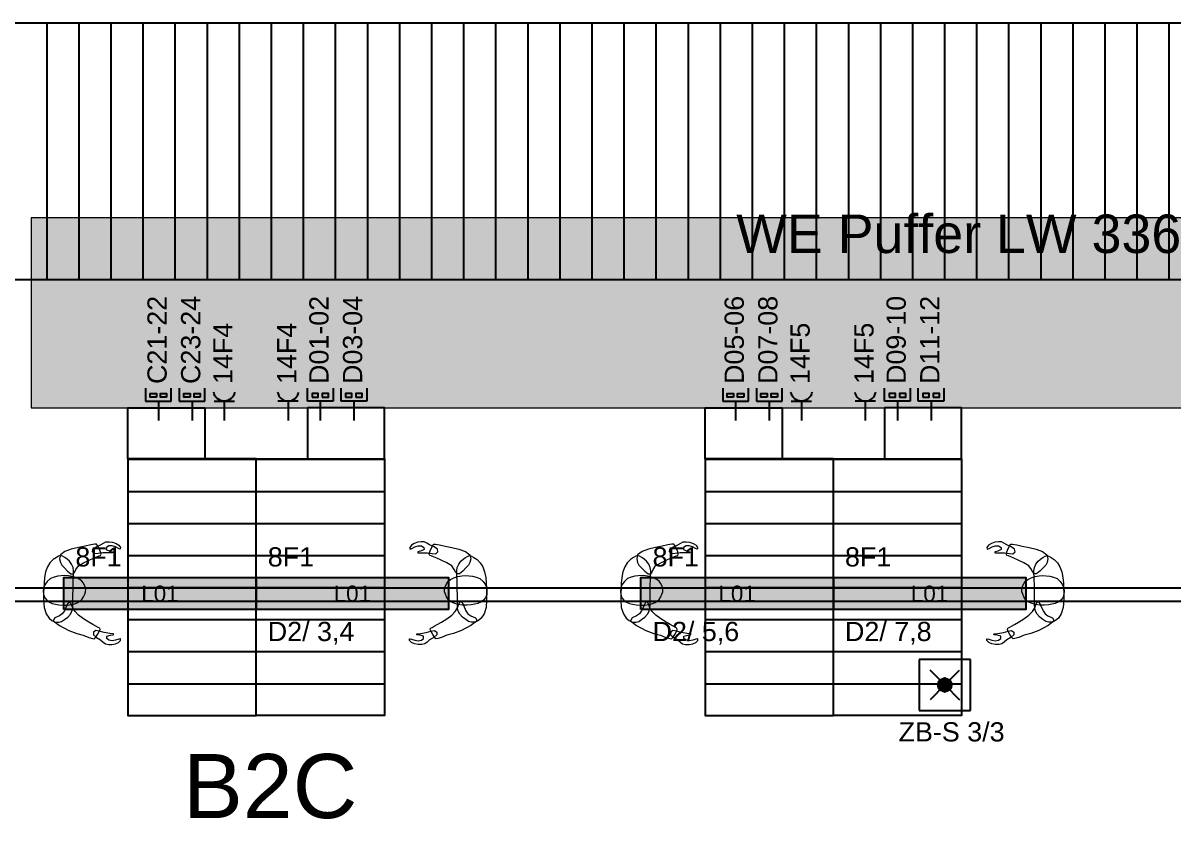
# Model space of a CAD drawing. Header units: millimetres. Extents: x 71769 to 78969, y 7991 to 11789.
# Drawn here: x 72751 to 73648, y 9054 to 9674 of the extents above; entities that cross this region are included whole.
import ezdxf
from ezdxf.enums import TextEntityAlignment as Align

# ---------------------------------------------------------------- set-up
doc = ezdxf.new("R2010")
doc.units = ezdxf.units.MM
doc.header["$LTSCALE"] = 5
doc.header["$MEASUREMENT"] = 0
doc.linetypes.add('AUSGEZOGEN', pattern=[0])
doc.layers.get('0').update_dxf_attribs({"linetype": 'CONTINUOUS'})
for name, color, linetype, lineweight in [('203_Kabelrinnen und Heizplatten#Maßlinie 1_100', 7, 'AUSGEZOGEN', 18), ('4501_180704 Layout Brunnenstraße HCH.dwg#0', 7, 'AUSGEZOGEN', 25), ('4501_180704 Layout Brunnenstraße HCH.dwg#001 Standard-XFT_Con', 7, 'AUSGEZOGEN', 13), ('4501_180704 Layout Brunnenstraße HCH.dwg#Bemassung', 7, 'AUSGEZOGEN', 13), ('4501_180704 Layout Brunnenstraße HCH.dwg#Text_1_50', 7, 'AUSGEZOGEN', 13)]:
    doc.layers.add(name, color=color, linetype=linetype, lineweight=lineweight)
for name, color, linetype in [('E_BEL', 1, 'CONTINUOUS'), ('E_BEL_SIBE', 6, 'CONTINUOUS'), ('E_EI_IN', 5, 'CONTINUOUS'), ('E_SI_EDV', 3, 'CONTINUOUS')]:
    doc.layers.add(name, color=color, linetype=linetype)
doc.styles.add('ARIAL', font='arial.ttf')

# ---------------------------------------------------------------- blocks, each defined once
blk = doc.blocks.new('Hinweisleuchte 6')
for p, q in [((0.2, 0.2), (-0.2, 0.2)), ((-0.2, 0.2), (-0.2, -0.2)), ((0.2, -0.2), (0.2, 0.2)), ((0, 0), (-0.1149, 0.1149)), ((0, 0), (0.1149, 0.1149)), ((0, 0), (-0.1149, -0.1149)), ((0, 0), (0.1149, -0.1149)), ((-0.2, -0.2), (0.2, -0.2))]:
    blk.add_line(p, q)
for points in [[(-0.0624, 0), (-0.0577, -0.0239), (-0.0577, 0.0239)], [(-0.0577, 0.0239), (-0.0441, -0.0441), (-0.0441, 0.0441)], [(-0.0441, -0.0441), (-0.0577, 0.0239), (-0.0577, -0.0239)], [(-0.0441, 0.0441), (0, 0), (0, 0.0624)], [(0, 0), (-0.0441, 0.0441), (-0.0441, -0.0441)], [(0, 0), (-0.0441, -0.0441), (0.0441, -0.0441)], [(0.0441, 0.0441), (0, 0.0624), (0, 0)], [(0, 0), (0.0441, -0.0441), (0.0441, 0.0441)], [(0.0441, 0.0441), (0.0577, -0.0239), (0.0577, 0.0239)], [(0.0577, -0.0239), (0.0441, 0.0441), (0.0441, -0.0441)], [(0.0624, 0), (0.0577, 0.0239), (0.0577, -0.0239)], [(0, -0.0624), (0.0441, -0.0441), (-0.0441, -0.0441)]]:
    blk.add_solid(points)
at = {"style": 'ARIAL'}
blk.add_attdef('TYP', text='', height=0.15, dxfattribs=at).set_placement((0.0021, -0.3216), align=Align.MIDDLE)
for tag, p in [('STROMKREIS', (0.0021, -0.5016)), ('SCHALTKREIS', (0.0021, -0.6816)), ('FREI1', (0.0021, -0.8616)), ('FREI2', (0.0021, -1.0539)), ('FREI3', (0.0021, -1.2216))]:
    blk.add_attdef(tag, text='', height=0.15, dxfattribs=at).set_placement(p, align=Align.MIDDLE_CENTER)
blk = doc.blocks.new('LED Leuchte')
at = {"true_color": 0xf8f6b0}
h = blk.add_hatch(color=51, dxfattribs=at)
h.dxf.hatch_style = 1
h.paths.add_polyline_path([(0.5, 1), (-0.5, 1), (-0.5, 0), (0.5, 0)])
blk.add_lwpolyline([(-0.5, 0), (-0.5, 1), (0.5, 1), (0.5, 0), (-0.5, 0)])
at = {"style": 'ARIAL'}
for tag, p in [('LED', (0, 0.5)), ('STROMKREIS', (-0.0092, -0.3367)), ('SCHALTKREIS', (-0.0092, -0.5167)), ('FREI1', (-0.0092, -0.6967)), ('FREI2', (-0.0092, -0.889)), ('FREI3', (-0.0092, -1.0567))]:
    blk.add_attdef(tag, text='', height=0.15, dxfattribs=at).set_placement(p, align=Align.MIDDLE_CENTER)
blk.add_attdef('TYP', text='', height=0.15, dxfattribs=at).set_placement((-0.0092, -0.1567), align=Align.MIDDLE)
blk = doc.blocks.new('*U696')
for p, q in [((0, -0.1513), (0, 0)), ((-0.0794, -0.1513), (0.0794, -0.1513))]:
    blk.add_line(p, q)
blk.add_arc((0, -0.2341), 0.0828, 8.44365, 171.55635)
at = {"style": 'ARIAL'}
blk.add_attdef('FREI1', text='', height=0.15, dxfattribs=at).set_placement((0.1674, -0.0742), align=Align.MIDDLE_LEFT)
for tag, p in [('TYP', (0, -0.3405)), ('SCHALTKREIS', (0, -0.5602)), ('STROMKREIS', (0, -0.7799)), ('LEISTUNG', (0, -0.9996)), ('FREI2', (0, -1.2193))]:
    blk.add_attdef(tag, text='', height=0.15, dxfattribs=at).set_placement(p, align=Align.MIDDLE_CENTER)
blk = doc.blocks.new('*U698')
for p, q in [((-0.1, 0.2512), (-0.1, 0.1512)), ((0.1, 0.1512), (0.1, 0.2512)), ((-0.1, 0.1512), (0.1, 0.1512)), ((0, 0.1512), (0, 0))]:
    blk.add_line(p, q)
at = {"color": 0, "linetype": 'ByBlock'}
for points in [[(-0.0156, 0.1831), (-0.0644, 0.1831), (-0.0644, 0.2118), (-0.0156, 0.2118)], [(0.0644, 0.1831), (0.0156, 0.1831), (0.0156, 0.2118), (0.0644, 0.2118)]]:
    blk.add_lwpolyline(points, close=True, dxfattribs=at)
at = {"style": 'ARIAL'}
for tag, p in [('FREI2', (0, 1.2051)), ('LEISTUNG', (0, 1.0047)), ('SCHALTKREIS', (0, 0.8047)), ('STROMKREIS', (0, 0.6047)), ('TYP', (0, 0.4046))]:
    blk.add_attdef(tag, text='', height=0.15, dxfattribs=at).set_placement(p, align=Align.MIDDLE)
blk.add_attdef('FREI1', text='', height=0.15, dxfattribs=at).set_placement((0.1674, 0.0772), align=Align.MIDDLE_LEFT)

msp = doc.modelspace()

# ---------------------------------------------------------------- hatches: boundary and pattern name
at = {"layer": '203_Kabelrinnen und Heizplatten#Maßlinie 1_100', "linetype": 'AUSGEZOGEN', "lineweight": 13}
msp.add_hatch(color=8, dxfattribs=at).paths.add_polyline_path([(72757.75, 9374.46), (75757.75, 9374.46), (75757.75, 9522.46), (72757.75, 9522.46)])

# ---------------------------------------------------------------- linework, layer by layer
at = {"layer": '203_Kabelrinnen und Heizplatten#Maßlinie 1_100', "color": 18, "linetype": 'AUSGEZOGEN', "lineweight": 13, "true_color": 0x000000}
for p, q in [((72757.75, 9522.46), (72757.75, 9374.46)), ((75757.75, 9522.46), (72757.75, 9522.46)), ((72757.75, 9374.46), (75757.75, 9374.46))]:
    msp.add_line(p, q, dxfattribs=at)
at = {"layer": '4501_180704 Layout Brunnenstraße HCH.dwg#0', "color": 18, "linetype": 'AUSGEZOGEN', "lineweight": 25, "true_color": 0x000000}
for p, q in [((72770.2, 9474.46), (72770.2, 9674.46)), ((72795.2, 9474.46), (72795.2, 9674.46)), ((72820.2, 9474.46), (72820.2, 9674.46)), ((72845.2, 9474.46), (72845.2, 9674.46)), ((72870.2, 9474.46), (72870.2, 9674.46)), ((72895.2, 9474.46), (72895.2, 9674.46)), ((72920.2, 9474.46), (72920.2, 9674.46)), ((72945.2, 9474.46), (72945.2, 9674.46)), ((72970.2, 9474.46), (72970.2, 9674.46)), ((72995.2, 9474.46), (72995.2, 9674.46)), ((73020.2, 9474.46), (73020.2, 9674.46)), ((73045.2, 9474.46), (73045.2, 9674.46)), ((73070.2, 9474.46), (73070.2, 9674.46)), ((73095.2, 9474.46), (73095.2, 9674.46)), ((73120.2, 9474.46), (73120.2, 9674.46)), ((73145.2, 9474.46), (73145.2, 9674.46)), ((73170.2, 9474.46), (73170.2, 9674.46)), ((73195.2, 9474.46), (73195.2, 9674.46)), ((73220.2, 9474.46), (73220.2, 9674.46)), ((73245.2, 9474.46), (73245.2, 9674.46)), ((73270.2, 9474.46), (73270.2, 9674.46)), ((73295.2, 9474.46), (73295.2, 9674.46)), ((73320.2, 9474.46), (73320.2, 9674.46)), ((73345.2, 9474.46), (73345.2, 9674.46)), ((73370.2, 9474.46), (73370.2, 9674.46)), ((73395.2, 9474.46), (73395.2, 9674.46)), ((73420.2, 9474.46), (73420.2, 9674.46)), ((73445.2, 9474.46), (73445.2, 9674.46)), ((73470.2, 9474.46), (73470.2, 9674.46)), ((73495.2, 9474.46), (73495.2, 9674.46)), ((73520.2, 9474.46), (73520.2, 9674.46)), ((73545.2, 9474.46), (73545.2, 9674.46)), ((73570.2, 9474.46), (73570.2, 9674.46)), ((73595.2, 9474.46), (73595.2, 9674.46)), ((73620.2, 9474.46), (73620.2, 9674.46)), ((73645.2, 9474.46), (73645.2, 9674.46)), ((72833.25, 9334.22), (72933.25, 9334.22)), ((72933.25, 9334.22), (73033.25, 9334.22)), ((73283.25, 9334.22), (73383.25, 9334.22)), ((73383.25, 9334.22), (73483.25, 9334.22)), ((72833.25, 9309.22), (72933.25, 9309.22)), ((72933.25, 9309.22), (73033.25, 9309.22)), ((73283.25, 9309.22), (73383.25, 9309.22)), ((73383.25, 9309.22), (73483.25, 9309.22)), ((72833.25, 9284.22), (72933.25, 9284.22)), ((72933.25, 9284.22), (73033.25, 9284.22)), ((73283.25, 9284.22), (73383.25, 9284.22)), ((73383.25, 9284.22), (73483.25, 9284.22)), ((72833.25, 9259.22), (72933.25, 9259.22)), ((72933.25, 9259.22), (73033.25, 9259.22)), ((73283.25, 9259.22), (73383.25, 9259.22)), ((73383.25, 9259.22), (73483.25, 9259.22)), ((72833.25, 9234.22), (72933.25, 9234.22)), ((72933.25, 9234.22), (73033.25, 9234.22)), ((73283.25, 9234.22), (73383.25, 9234.22)), ((73383.25, 9234.22), (73483.25, 9234.22)), ((72833.25, 9209.22), (72933.25, 9209.22)), ((72933.25, 9209.22), (73033.25, 9209.22)), ((73283.25, 9209.22), (73383.25, 9209.22)), ((73383.25, 9209.22), (73483.25, 9209.22)), ((72833.25, 9184.22), (72933.25, 9184.22)), ((72933.25, 9184.22), (73033.25, 9184.22)), ((73283.25, 9184.22), (73383.25, 9184.22)), ((73383.25, 9184.22), (73483.25, 9184.22)), ((72833.25, 9159.22), (72933.25, 9159.22)), ((72933.25, 9159.22), (73033.25, 9159.22)), ((73283.25, 9159.22), (73383.25, 9159.22)), ((73383.25, 9159.22), (73483.25, 9159.22))]:
    msp.add_line(p, q, dxfattribs=at)
at = {"layer": '4501_180704 Layout Brunnenstraße HCH.dwg#0', "linetype": 'AUSGEZOGEN', "lineweight": 25}
for points in [[(75802.31, 9674.46), (72577.75, 9674.46), (72577.75, 9474.46), (75802.31, 9474.46), (75802.31, 9674.46)], [(72893.25, 9374.46), (72893.25, 9334.46), (72833.25, 9334.46), (72833.25, 9374.46), (72893.25, 9374.46)], [(72973.25, 9374.46), (72973.25, 9334.46), (73033.25, 9334.46), (73033.25, 9374.46), (72973.25, 9374.46)], [(73343.25, 9374.46), (73343.25, 9334.46), (73283.25, 9334.46), (73283.25, 9374.46), (73343.25, 9374.46)], [(73423.25, 9374.46), (73423.25, 9334.46), (73483.25, 9334.46), (73483.25, 9374.46), (73423.25, 9374.46)], [(72833.25, 9334.46), (72833.25, 9134.46), (72933.25, 9134.46), (72933.25, 9334.46), (72833.25, 9334.46)], [(73033.25, 9334.46), (73033.25, 9134.46), (72933.25, 9134.46), (72933.25, 9334.46), (73033.25, 9334.46)], [(73283.25, 9334.46), (73283.25, 9134.46), (73383.25, 9134.46), (73383.25, 9334.46), (73283.25, 9334.46)], [(73483.25, 9334.46), (73483.25, 9134.46), (73383.25, 9134.46), (73383.25, 9334.46), (73483.25, 9334.46)]]:
    msp.add_lwpolyline(points, dxfattribs=at)
at = {"layer": '4501_180704 Layout Brunnenstraße HCH.dwg#001 Standard-XFT_Con', "linetype": 'AUSGEZOGEN', "lineweight": 13}
for points in [[(72810.91, 9264.53), (72809.57, 9266.93), (72808.77, 9268.01), (72807.44, 9268.08), (72804.3, 9267.42), (72799.91, 9266.45), (72794.69, 9265.52), (72789.12, 9264.24), (72784.1, 9262.24), (72780.68, 9259.7), (72779.92, 9256.52), (72780.64, 9253.61), (72781.7, 9251.66), (72783.46, 9249.74), (72786.16, 9247.06), (72788.76, 9244.98), (72790.52, 9244.79), (72791.63, 9246), (72792.74, 9248.33), (72794.71, 9251.01), (72798.63, 9253.53), (72803.03, 9255.62), (72806.42, 9257.14), (72808.98, 9258.19), (72810.79, 9258.82), (72811.92, 9259.32), (72812.36, 9260.31), (72811.97, 9261.97), (72810.91, 9264.53)], [(72818.42, 9261.36), (72813.78, 9261.32), (72809.98, 9260.69), (72807.2, 9260.56), (72805.62, 9262.14), (72805.9, 9264.26), (72808.59, 9266), (72812, 9267.39), (72814.28, 9268.85), (72816.17, 9269.8), (72818.55, 9269.96), (72821.23, 9269.48), (72823.99, 9268.57), (72826.2, 9267.31), (72827.47, 9265.41), (72827.32, 9264.35), (72827.02, 9264.26), (72825.89, 9264.78), (72823.55, 9265.98), (72820.95, 9266.73), (72818.42, 9266.73), (72816.53, 9265.47), (72816.3, 9263.85), (72819.12, 9262.5), (72821.17, 9262), (72821.32, 9261.78), (72821.29, 9261.49), (72821.17, 9261.34), (72818.42, 9261.36)], [(73062.07, 9261.36), (73066.72, 9261.32), (73070.51, 9260.69), (73073.3, 9260.56), (73074.88, 9262.14), (73074.59, 9264.26), (73071.91, 9266), (73068.49, 9267.39), (73066.22, 9268.85), (73064.32, 9269.8), (73061.95, 9269.96), (73059.26, 9269.48), (73056.51, 9268.57), (73054.3, 9267.31), (73053.03, 9265.41), (73053.18, 9264.35), (73053.48, 9264.26), (73054.61, 9264.78), (73056.95, 9265.98), (73059.54, 9266.73), (73062.07, 9266.73), (73063.97, 9265.47), (73064.19, 9263.85), (73061.38, 9262.5), (73059.32, 9262), (73059.18, 9261.78), (73059.2, 9261.49), (73059.33, 9261.34), (73062.07, 9261.36)], [(73069.59, 9264.53), (73070.93, 9266.93), (73071.73, 9268.01), (73073.06, 9268.08), (73076.19, 9267.42), (73080.59, 9266.45), (73085.81, 9265.52), (73091.37, 9264.24), (73096.4, 9262.24), (73099.81, 9259.7), (73100.57, 9256.52), (73099.85, 9253.61), (73098.8, 9251.66), (73097.04, 9249.74), (73094.33, 9247.06), (73091.73, 9244.98), (73089.97, 9244.79), (73088.87, 9246), (73087.75, 9248.33), (73085.79, 9251.01), (73081.87, 9253.53), (73077.46, 9255.62), (73074.07, 9257.14), (73071.52, 9258.19), (73069.7, 9258.82), (73068.57, 9259.32), (73068.14, 9260.31), (73068.53, 9261.97), (73069.59, 9264.53)], [(73260.91, 9264.53), (73259.57, 9266.93), (73258.77, 9268.01), (73257.44, 9268.08), (73254.3, 9267.42), (73249.91, 9266.45), (73244.69, 9265.52), (73239.12, 9264.24), (73234.1, 9262.24), (73230.68, 9259.7), (73229.92, 9256.52), (73230.64, 9253.61), (73231.7, 9251.66), (73233.46, 9249.74), (73236.16, 9247.06), (73238.76, 9244.98), (73240.52, 9244.79), (73241.63, 9246), (73242.74, 9248.33), (73244.71, 9251.01), (73248.63, 9253.53), (73253.03, 9255.62), (73256.42, 9257.14), (73258.98, 9258.19), (73260.79, 9258.82), (73261.92, 9259.32), (73262.36, 9260.31), (73261.97, 9261.97), (73260.91, 9264.53)], [(73268.42, 9261.36), (73263.78, 9261.32), (73259.98, 9260.69), (73257.2, 9260.56), (73255.62, 9262.14), (73255.9, 9264.26), (73258.59, 9266), (73262, 9267.39), (73264.28, 9268.85), (73266.17, 9269.8), (73268.55, 9269.96), (73271.23, 9269.48), (73273.99, 9268.57), (73276.2, 9267.31), (73277.47, 9265.41), (73277.32, 9264.35), (73277.02, 9264.26), (73275.89, 9264.78), (73273.55, 9265.98), (73270.95, 9266.73), (73268.42, 9266.73), (73266.53, 9265.47), (73266.3, 9263.85), (73269.12, 9262.5), (73271.17, 9262), (73271.32, 9261.78), (73271.29, 9261.49), (73271.17, 9261.34), (73268.42, 9261.36)], [(73512.07, 9261.36), (73516.72, 9261.32), (73520.51, 9260.69), (73523.3, 9260.56), (73524.88, 9262.14), (73524.59, 9264.26), (73521.91, 9266), (73518.49, 9267.39), (73516.22, 9268.85), (73514.32, 9269.8), (73511.95, 9269.96), (73509.26, 9269.48), (73506.51, 9268.57), (73504.3, 9267.31), (73503.03, 9265.41), (73503.18, 9264.35), (73503.48, 9264.26), (73504.61, 9264.78), (73506.95, 9265.98), (73509.54, 9266.73), (73512.07, 9266.73), (73513.97, 9265.47), (73514.19, 9263.85), (73511.38, 9262.5), (73509.32, 9262), (73509.18, 9261.78), (73509.2, 9261.49), (73509.33, 9261.34), (73512.07, 9261.36)], [(73519.59, 9264.53), (73520.93, 9266.93), (73521.73, 9268.01), (73523.06, 9268.08), (73526.19, 9267.42), (73530.59, 9266.45), (73535.81, 9265.52), (73541.37, 9264.24), (73546.4, 9262.24), (73549.81, 9259.7), (73550.57, 9256.52), (73549.85, 9253.61), (73548.8, 9251.66), (73547.04, 9249.74), (73544.33, 9247.06), (73541.73, 9244.98), (73539.97, 9244.79), (73538.87, 9246), (73537.75, 9248.33), (73535.79, 9251.01), (73531.87, 9253.53), (73527.46, 9255.62), (73524.07, 9257.14), (73521.52, 9258.19), (73519.7, 9258.82), (73518.57, 9259.32), (73518.14, 9260.31), (73518.53, 9261.97), (73519.59, 9264.53)], [(72790.39, 9220.8), (72790.32, 9224.04), (72790.38, 9228.31), (72790.5, 9232.8), (72790.52, 9236.76), (72790.65, 9240.04), (72790.79, 9242.7), (72790.88, 9245.05), (72790.89, 9247.29), (72790.46, 9249.75), (72789.29, 9252.39), (72787.63, 9254.84), (72785.83, 9256.45), (72783.99, 9257.65), (72782.19, 9258.65), (72780.59, 9259.08), (72779.23, 9258.74), (72777.5, 9257.62), (72775.05, 9255.97), (72772.52, 9253.59), (72770.56, 9250.3), (72769.12, 9246.39), (72768.26, 9242.08), (72767.9, 9237.75), (72767.76, 9233.97), (72767.58, 9229.78), (72767.53, 9224.28), (72767.93, 9218.57), (72769.59, 9213.78), (72771.83, 9210.32), (72773.98, 9208.46), (72775.96, 9207.59), (72777.77, 9207.1), (72779.6, 9207.12), (72781.62, 9207.78), (72783.8, 9209.18), (72786.3, 9211.14), (72788.45, 9213.35), (72789.66, 9215.7), (72790.23, 9218.23), (72790.39, 9220.8)], [(73090.11, 9220.8), (73090.17, 9224.04), (73090.11, 9228.31), (73089.99, 9232.8), (73089.98, 9236.76), (73089.85, 9240.04), (73089.71, 9242.7), (73089.61, 9245.05), (73089.6, 9247.29), (73090.04, 9249.75), (73091.21, 9252.39), (73092.86, 9254.84), (73094.67, 9256.45), (73096.5, 9257.65), (73098.31, 9258.65), (73099.9, 9259.08), (73101.27, 9258.74), (73103, 9257.62), (73105.45, 9255.97), (73107.98, 9253.59), (73109.93, 9250.3), (73111.38, 9246.39), (73112.24, 9242.08), (73112.59, 9237.75), (73112.74, 9233.97), (73112.91, 9229.78), (73112.96, 9224.28), (73112.56, 9218.57), (73110.91, 9213.78), (73108.67, 9210.32), (73106.52, 9208.46), (73104.53, 9207.59), (73102.72, 9207.1), (73100.9, 9207.12), (73098.88, 9207.78), (73096.69, 9209.18), (73094.19, 9211.14), (73092.04, 9213.35), (73090.83, 9215.7), (73090.27, 9218.23), (73090.11, 9220.8)], [(73240.39, 9220.8), (73240.32, 9224.04), (73240.38, 9228.31), (73240.5, 9232.8), (73240.52, 9236.76), (73240.65, 9240.04), (73240.79, 9242.7), (73240.88, 9245.05), (73240.89, 9247.29), (73240.46, 9249.75), (73239.29, 9252.39), (73237.63, 9254.84), (73235.83, 9256.45), (73233.99, 9257.65), (73232.19, 9258.65), (73230.59, 9259.08), (73229.23, 9258.74), (73227.5, 9257.62), (73225.05, 9255.97), (73222.52, 9253.59), (73220.56, 9250.3), (73219.12, 9246.39), (73218.26, 9242.08), (73217.9, 9237.75), (73217.76, 9233.97), (73217.58, 9229.78), (73217.53, 9224.28), (73217.93, 9218.57), (73219.59, 9213.78), (73221.83, 9210.32), (73223.98, 9208.46), (73225.96, 9207.59), (73227.77, 9207.1), (73229.6, 9207.12), (73231.62, 9207.78), (73233.8, 9209.18), (73236.3, 9211.14), (73238.45, 9213.35), (73239.66, 9215.7), (73240.23, 9218.23), (73240.39, 9220.8)], [(73540.11, 9220.8), (73540.17, 9224.04), (73540.11, 9228.31), (73539.99, 9232.8), (73539.98, 9236.76), (73539.85, 9240.04), (73539.71, 9242.7), (73539.61, 9245.05), (73539.6, 9247.29), (73540.04, 9249.75), (73541.21, 9252.39), (73542.86, 9254.84), (73544.67, 9256.45), (73546.5, 9257.65), (73548.31, 9258.65), (73549.9, 9259.08), (73551.27, 9258.74), (73553, 9257.62), (73555.45, 9255.97), (73557.98, 9253.59), (73559.93, 9250.3), (73561.38, 9246.39), (73562.24, 9242.08), (73562.59, 9237.75), (73562.74, 9233.97), (73562.91, 9229.78), (73562.96, 9224.28), (73562.56, 9218.57), (73560.91, 9213.78), (73558.67, 9210.32), (73556.52, 9208.46), (73554.53, 9207.59), (73552.72, 9207.1), (73550.9, 9207.12), (73548.88, 9207.78), (73546.69, 9209.18), (73544.19, 9211.14), (73542.04, 9213.35), (73540.83, 9215.7), (73540.27, 9218.23), (73540.11, 9220.8)], [(72800.3, 9230.91), (72800.42, 9232.85), (72799.72, 9235.28), (72798.59, 9237.55), (72797.37, 9239.25), (72795.67, 9240.6), (72793.07, 9241.88), (72789.97, 9242.88), (72786.86, 9243.43), (72783.91, 9243.55), (72781.2, 9243.35), (72778.53, 9242.97), (72775.71, 9242.38), (72772.8, 9241.23), (72770.37, 9238.97), (72768.46, 9236.35), (72767.52, 9233.9), (72767.32, 9231.4), (72767.51, 9228.78), (72768.42, 9226.2), (72769.95, 9224.28), (72772.03, 9222.81), (72774.3, 9221.85), (72776.78, 9221.28), (72779.54, 9220.67), (72782.6, 9220.38), (72786.24, 9220.48), (72789.71, 9221), (72792.33, 9221.73), (72794.27, 9222.62), (72796.01, 9223.66), (72797.43, 9224.92), (72798.71, 9226.97), (72799.61, 9229.14), (72800.3, 9230.91)], [(73080.19, 9230.91), (73080.08, 9232.85), (73080.78, 9235.28), (73081.91, 9237.55), (73083.13, 9239.25), (73084.82, 9240.6), (73087.43, 9241.88), (73090.53, 9242.88), (73093.64, 9243.43), (73096.59, 9243.55), (73099.29, 9243.35), (73101.97, 9242.97), (73104.79, 9242.38), (73107.69, 9241.23), (73110.13, 9238.97), (73112.04, 9236.35), (73112.98, 9233.9), (73113.18, 9231.4), (73112.99, 9228.78), (73112.08, 9226.2), (73110.55, 9224.28), (73108.47, 9222.81), (73106.19, 9221.85), (73103.72, 9221.28), (73100.96, 9220.67), (73097.89, 9220.38), (73094.25, 9220.48), (73090.78, 9221), (73088.17, 9221.73), (73086.22, 9222.62), (73084.49, 9223.66), (73083.06, 9224.92), (73081.78, 9226.97), (73080.88, 9229.14), (73080.19, 9230.91)], [(73250.3, 9230.91), (73250.42, 9232.85), (73249.72, 9235.28), (73248.59, 9237.55), (73247.37, 9239.25), (73245.67, 9240.6), (73243.07, 9241.88), (73239.97, 9242.88), (73236.86, 9243.43), (73233.91, 9243.55), (73231.2, 9243.35), (73228.53, 9242.97), (73225.71, 9242.38), (73222.8, 9241.23), (73220.37, 9238.97), (73218.46, 9236.35), (73217.52, 9233.9), (73217.32, 9231.4), (73217.51, 9228.78), (73218.42, 9226.2), (73219.95, 9224.28), (73222.03, 9222.81), (73224.3, 9221.85), (73226.78, 9221.28), (73229.54, 9220.67), (73232.6, 9220.38), (73236.24, 9220.48), (73239.71, 9221), (73242.33, 9221.73), (73244.27, 9222.62), (73246.01, 9223.66), (73247.43, 9224.92), (73248.71, 9226.97), (73249.61, 9229.14), (73250.3, 9230.91)], [(73530.19, 9230.91), (73530.08, 9232.85), (73530.78, 9235.28), (73531.91, 9237.55), (73533.13, 9239.25), (73534.82, 9240.6), (73537.43, 9241.88), (73540.53, 9242.88), (73543.64, 9243.43), (73546.59, 9243.55), (73549.29, 9243.35), (73551.97, 9242.97), (73554.79, 9242.38), (73557.69, 9241.23), (73560.13, 9238.97), (73562.04, 9236.35), (73562.98, 9233.9), (73563.18, 9231.4), (73562.99, 9228.78), (73562.08, 9226.2), (73560.55, 9224.28), (73558.47, 9222.81), (73556.19, 9221.85), (73553.72, 9221.28), (73550.96, 9220.67), (73547.89, 9220.38), (73544.25, 9220.48), (73540.78, 9221), (73538.17, 9221.73), (73536.22, 9222.62), (73534.49, 9223.66), (73533.06, 9224.92), (73531.78, 9226.97), (73530.88, 9229.14), (73530.19, 9230.91)], [(72809.63, 9197.49), (72810.92, 9199.95), (72811.55, 9201.58), (72811.27, 9202.55), (72810.15, 9203.16), (72808.38, 9203.97), (72806, 9205.38), (72802.83, 9207.25), (72798.71, 9209.88), (72794.75, 9212.73), (72792.05, 9215.41), (72790.2, 9218.43), (72788.85, 9222.05), (72787.45, 9223.63), (72785.67, 9220.48), (72783.72, 9215.97), (72782.1, 9213.65), (72779.91, 9212.25), (72776.33, 9210.7), (72775.02, 9208.34), (72779.85, 9204.52), (72787.12, 9200.73), (72793.33, 9198.37), (72798.45, 9196.94), (72802.69, 9195.35), (72805.71, 9194.36), (72807.14, 9194.31), (72808.01, 9195.17), (72809.63, 9197.49)], [(73070.87, 9197.49), (73069.58, 9199.95), (73068.95, 9201.58), (73069.22, 9202.55), (73070.35, 9203.16), (73072.11, 9203.97), (73074.49, 9205.38), (73077.67, 9207.25), (73081.79, 9209.88), (73085.74, 9212.73), (73088.45, 9215.41), (73090.3, 9218.43), (73091.65, 9222.05), (73093.05, 9223.63), (73094.82, 9220.48), (73096.77, 9215.97), (73098.39, 9213.65), (73100.58, 9212.25), (73104.17, 9210.7), (73105.48, 9208.34), (73100.64, 9204.52), (73093.37, 9200.73), (73087.17, 9198.37), (73082.04, 9196.94), (73077.8, 9195.35), (73074.78, 9194.36), (73073.35, 9194.31), (73072.49, 9195.17), (73070.87, 9197.49)], [(73259.63, 9197.49), (73260.92, 9199.95), (73261.55, 9201.58), (73261.27, 9202.55), (73260.15, 9203.16), (73258.38, 9203.97), (73256, 9205.38), (73252.83, 9207.25), (73248.71, 9209.88), (73244.75, 9212.73), (73242.05, 9215.41), (73240.2, 9218.43), (73238.85, 9222.05), (73237.45, 9223.63), (73235.67, 9220.48), (73233.72, 9215.97), (73232.1, 9213.65), (73229.91, 9212.25), (73226.33, 9210.7), (73225.02, 9208.34), (73229.85, 9204.52), (73237.12, 9200.73), (73243.33, 9198.37), (73248.45, 9196.94), (73252.69, 9195.35), (73255.71, 9194.36), (73257.14, 9194.31), (73258.01, 9195.17), (73259.63, 9197.49)], [(73520.87, 9197.49), (73519.58, 9199.95), (73518.95, 9201.58), (73519.22, 9202.55), (73520.35, 9203.16), (73522.11, 9203.97), (73524.49, 9205.38), (73527.67, 9207.25), (73531.79, 9209.88), (73535.74, 9212.73), (73538.45, 9215.41), (73540.3, 9218.43), (73541.65, 9222.05), (73543.05, 9223.63), (73544.82, 9220.48), (73546.77, 9215.97), (73548.39, 9213.65), (73550.58, 9212.25), (73554.17, 9210.7), (73555.48, 9208.34), (73550.64, 9204.52), (73543.37, 9200.73), (73537.17, 9198.37), (73532.04, 9196.94), (73527.8, 9195.35), (73524.78, 9194.36), (73523.35, 9194.31), (73522.49, 9195.17), (73520.87, 9197.49)], [(72819.22, 9198.36), (72814.63, 9199.08), (72810.97, 9200.26), (72808.23, 9200.79), (72806.44, 9199.46), (72806.41, 9197.32), (72808.81, 9195.21), (72811.98, 9193.33), (72814.02, 9191.56), (72815.76, 9190.34), (72818.08, 9189.84), (72820.81, 9189.91), (72823.67, 9190.42), (72826.04, 9191.34), (72827.57, 9193.03), (72827.58, 9194.1), (72827.3, 9194.24), (72826.1, 9193.89), (72823.61, 9193.05), (72820.93, 9192.68), (72818.43, 9193.05), (72816.74, 9194.58), (72816.76, 9196.2), (72819.74, 9197.14), (72821.85, 9197.33), (72822.02, 9197.53), (72822.04, 9197.81), (72821.94, 9197.98), (72819.22, 9198.36)], [(73061.28, 9198.36), (73065.87, 9199.08), (73069.53, 9200.26), (73072.26, 9200.79), (73074.06, 9199.46), (73074.09, 9197.32), (73071.69, 9195.21), (73068.51, 9193.33), (73066.47, 9191.56), (73064.73, 9190.34), (73062.41, 9189.84), (73059.68, 9189.91), (73056.83, 9190.42), (73054.45, 9191.34), (73052.92, 9193.03), (73052.91, 9194.1), (73053.2, 9194.24), (73054.39, 9193.89), (73056.88, 9193.05), (73059.56, 9192.68), (73062.06, 9193.05), (73063.75, 9194.58), (73063.74, 9196.2), (73060.75, 9197.14), (73058.65, 9197.33), (73058.47, 9197.53), (73058.46, 9197.81), (73058.56, 9197.98), (73061.28, 9198.36)], [(73269.22, 9198.36), (73264.63, 9199.08), (73260.97, 9200.26), (73258.23, 9200.79), (73256.44, 9199.46), (73256.41, 9197.32), (73258.81, 9195.21), (73261.98, 9193.33), (73264.02, 9191.56), (73265.76, 9190.34), (73268.08, 9189.84), (73270.81, 9189.91), (73273.67, 9190.42), (73276.04, 9191.34), (73277.57, 9193.03), (73277.58, 9194.1), (73277.3, 9194.24), (73276.1, 9193.89), (73273.61, 9193.05), (73270.93, 9192.68), (73268.43, 9193.05), (73266.74, 9194.58), (73266.76, 9196.2), (73269.74, 9197.14), (73271.85, 9197.33), (73272.02, 9197.53), (73272.04, 9197.81), (73271.94, 9197.98), (73269.22, 9198.36)], [(73511.28, 9198.36), (73515.87, 9199.08), (73519.53, 9200.26), (73522.26, 9200.79), (73524.06, 9199.46), (73524.09, 9197.32), (73521.69, 9195.21), (73518.51, 9193.33), (73516.47, 9191.56), (73514.73, 9190.34), (73512.41, 9189.84), (73509.68, 9189.91), (73506.83, 9190.42), (73504.45, 9191.34), (73502.92, 9193.03), (73502.91, 9194.1), (73503.2, 9194.24), (73504.39, 9193.89), (73506.88, 9193.05), (73509.56, 9192.68), (73512.06, 9193.05), (73513.75, 9194.58), (73513.74, 9196.2), (73510.75, 9197.14), (73508.65, 9197.33), (73508.47, 9197.53), (73508.46, 9197.81), (73508.56, 9197.98), (73511.28, 9198.36)]]:
    msp.add_lwpolyline(points, dxfattribs=at)
at = {"layer": '4501_180704 Layout Brunnenstraße HCH.dwg#Bemassung', "color": 96, "linetype": 'AUSGEZOGEN', "lineweight": 13}
for p, q in [((73248.2, 9674.46), (73208.2, 9674.46)), ((73248.2, 9474.46), (73208.2, 9474.46)), ((73248.2, 9474.46), (73208.2, 9474.46))]:
    msp.add_line(p, q, dxfattribs=at)
at = {"layer": 'E_BEL', "linetype": 'AUSGEZOGEN', "lineweight": 25}
for p, q in [((75933.25, 9233.66), (72607.75, 9233.66)), ((72607.75, 9223.66), (75933.25, 9223.66))]:
    msp.add_line(p, q, dxfattribs=at)

# ---------------------------------------------------------------- block references
at = {"layer": 'E_BEL'}
ref = msp.add_blockref('LED Leuchte', (72858.25, 9216.96), dxfattribs=dict(at, xscale=150, yscale=25, zscale=100))
ref.add_attrib('LED', 'L01', dxfattribs={"layer": '0', "height": 12.5, "style": 'ARIAL'}).set_placement((72858.25, 9229.46), align=Align.MIDDLE_CENTER)
ref = msp.add_blockref('LED Leuchte', (73008.25, 9216.96), dxfattribs=dict(at, xscale=150, yscale=25, zscale=100))
ref.add_attrib('LED', 'L01', dxfattribs={"layer": '0', "height": 12.5, "style": 'ARIAL'}).set_placement((73008.25, 9229.46), align=Align.MIDDLE_CENTER)
ref = msp.add_blockref('LED Leuchte', (73308.25, 9216.96), dxfattribs=dict(at, xscale=150, yscale=25, zscale=100))
ref.add_attrib('LED', 'L01', dxfattribs={"layer": '0', "height": 12.5, "style": 'ARIAL'}).set_placement((73308.25, 9229.46), align=Align.MIDDLE_CENTER)
ref = msp.add_blockref('LED Leuchte', (73308.25, 9216.96), dxfattribs=dict(at, xscale=150, yscale=25, zscale=100))
ref.add_attrib('LED', 'L01', dxfattribs={"layer": '0', "height": 12.5, "style": 'ARIAL'}).set_placement((73308.25, 9229.46), align=Align.MIDDLE_CENTER)
ref = msp.add_blockref('LED Leuchte', (73458.25, 9216.96), dxfattribs=dict(at, xscale=150, yscale=25, zscale=100))
ref.add_attrib('LED', 'L01', dxfattribs={"layer": '0', "height": 12.5, "style": 'ARIAL'}).set_placement((73458.25, 9229.46), align=Align.MIDDLE_CENTER)
ref = msp.add_blockref('LED Leuchte', (73458.25, 9216.96), dxfattribs=dict(at, xscale=150, yscale=25, zscale=100))
ref.add_attrib('LED', 'L01', dxfattribs={"layer": '0', "height": 12.5, "style": 'ARIAL'}).set_placement((73458.25, 9229.46), align=Align.MIDDLE_CENTER)
at = {"layer": 'E_BEL_SIBE', "xscale": 100, "yscale": 100, "zscale": 100}
msp.add_blockref('Hinweisleuchte 6', (73470.11, 9158.22), dxfattribs=at)
at = {"layer": 'E_EI_IN', "yscale": 100, "zscale": 100}
for p, xscale, rotation in [((72908.34, 9364.46), -100, 179.9999949910431), ((72958.15, 9364.46), 100, 180), ((73358.34, 9364.46), -100, 179.9999949910431), ((73408.15, 9364.46), 100, 180)]:
    msp.add_blockref('*U696', p, dxfattribs=dict(at, xscale=xscale, rotation=rotation))
at = {"layer": 'E_SI_EDV', "xscale": 100, "yscale": 100, "zscale": 100, "rotation": 359.9999949910431}
for p in [(72857.02, 9364.46), (72883.25, 9364.46), (73307.02, 9364.46), (73333.25, 9364.46)]:
    msp.add_blockref('*U698', p, dxfattribs=at)
at = {"layer": 'E_SI_EDV', "xscale": -100, "yscale": 100, "zscale": 100}
for p in [(72983.25, 9364.46), (73009.47, 9364.46), (73433.25, 9364.46), (73459.47, 9364.46)]:
    msp.add_blockref('*U698', p, dxfattribs=at)

# ---------------------------------------------------------------- texts
at = {"layer": '4501_180704 Layout Brunnenstraße HCH.dwg#0', "color": 18, "linetype": 'AUSGEZOGEN', "lineweight": 25, "true_color": 0x000000, "attachment_point": 7, "style": 'ARIAL'}
for s, insert, char_height, width in [('WE\\~Puffer\\~LW\\~3360\\~/\\~HW\\~1600', (73307.49, 9494.66), 30, 15), ('B2C', (72876.29, 9053.7), 50, 25)]:
    msp.add_mtext(s, dxfattribs=dict(at, insert=insert, char_height=char_height, width=width))
at = {"layer": '4501_180704 Layout Brunnenstraße HCH.dwg#Text_1_50', "color": 18, "linetype": 'AUSGEZOGEN', "lineweight": 13, "true_color": 0x000000, "insert": (73310.66, 9602.26), "char_height": 0.165, "width": 0.0825, "attachment_point": 7, "rotation": 90, "style": 'ARIAL'}
msp.add_mtext('3\xa0x\xa0RH\xa0DN\xa0300', dxfattribs=at)
at = {"layer": 'E_BEL', "style": 'ARIAL'}
for s, p in [('8F1', (72792.31, 9250.62)), ('8F1', (72942.31, 9250.62)), ('8F1', (73242.31, 9250.62)), ('8F1', (73392.31, 9250.62)), ('D2/ 3,4', (72942.31, 9192.46)), ('D2/ 5,6', (73242.31, 9192.46)), ('D2/ 7,8', (73392.31, 9192.46))]:
    msp.add_text(s, height=15, dxfattribs=at).set_placement(p)
at = {"layer": 'E_BEL_SIBE', "style": 'ARIAL'}
msp.add_text('ZB-S 3/3', height=15, dxfattribs=at).set_placement((73434.1, 9114.18))
at = {"layer": 'E_EI_IN', "style": 'ARIAL'}
for s, p in [('14F4', (72914.8, 9392.96)), ('14F4', (72964.61, 9392.96)), ('14F5', (73364.8, 9392.96)), ('14F5', (73414.61, 9392.96))]:
    msp.add_text(s, height=15, rotation=90, dxfattribs=at).set_placement(p)
at = {"layer": 'E_SI_EDV', "style": 'ARIAL'}
for s, p in [('C21-22', (72863.48, 9392.96)), ('C23-24', (72889.7, 9392.96)), ('D01-02', (72989.7, 9392.96)), ('D03-04', (73015.93, 9392.96)), ('D05-06', (73313.48, 9392.96)), ('D07-08', (73339.7, 9392.96)), ('D09-10', (73439.7, 9392.96)), ('D11-12', (73465.93, 9392.96))]:
    msp.add_text(s, height=15, rotation=90, dxfattribs=at).set_placement(p)

doc.saveas('drawing.dxf')
